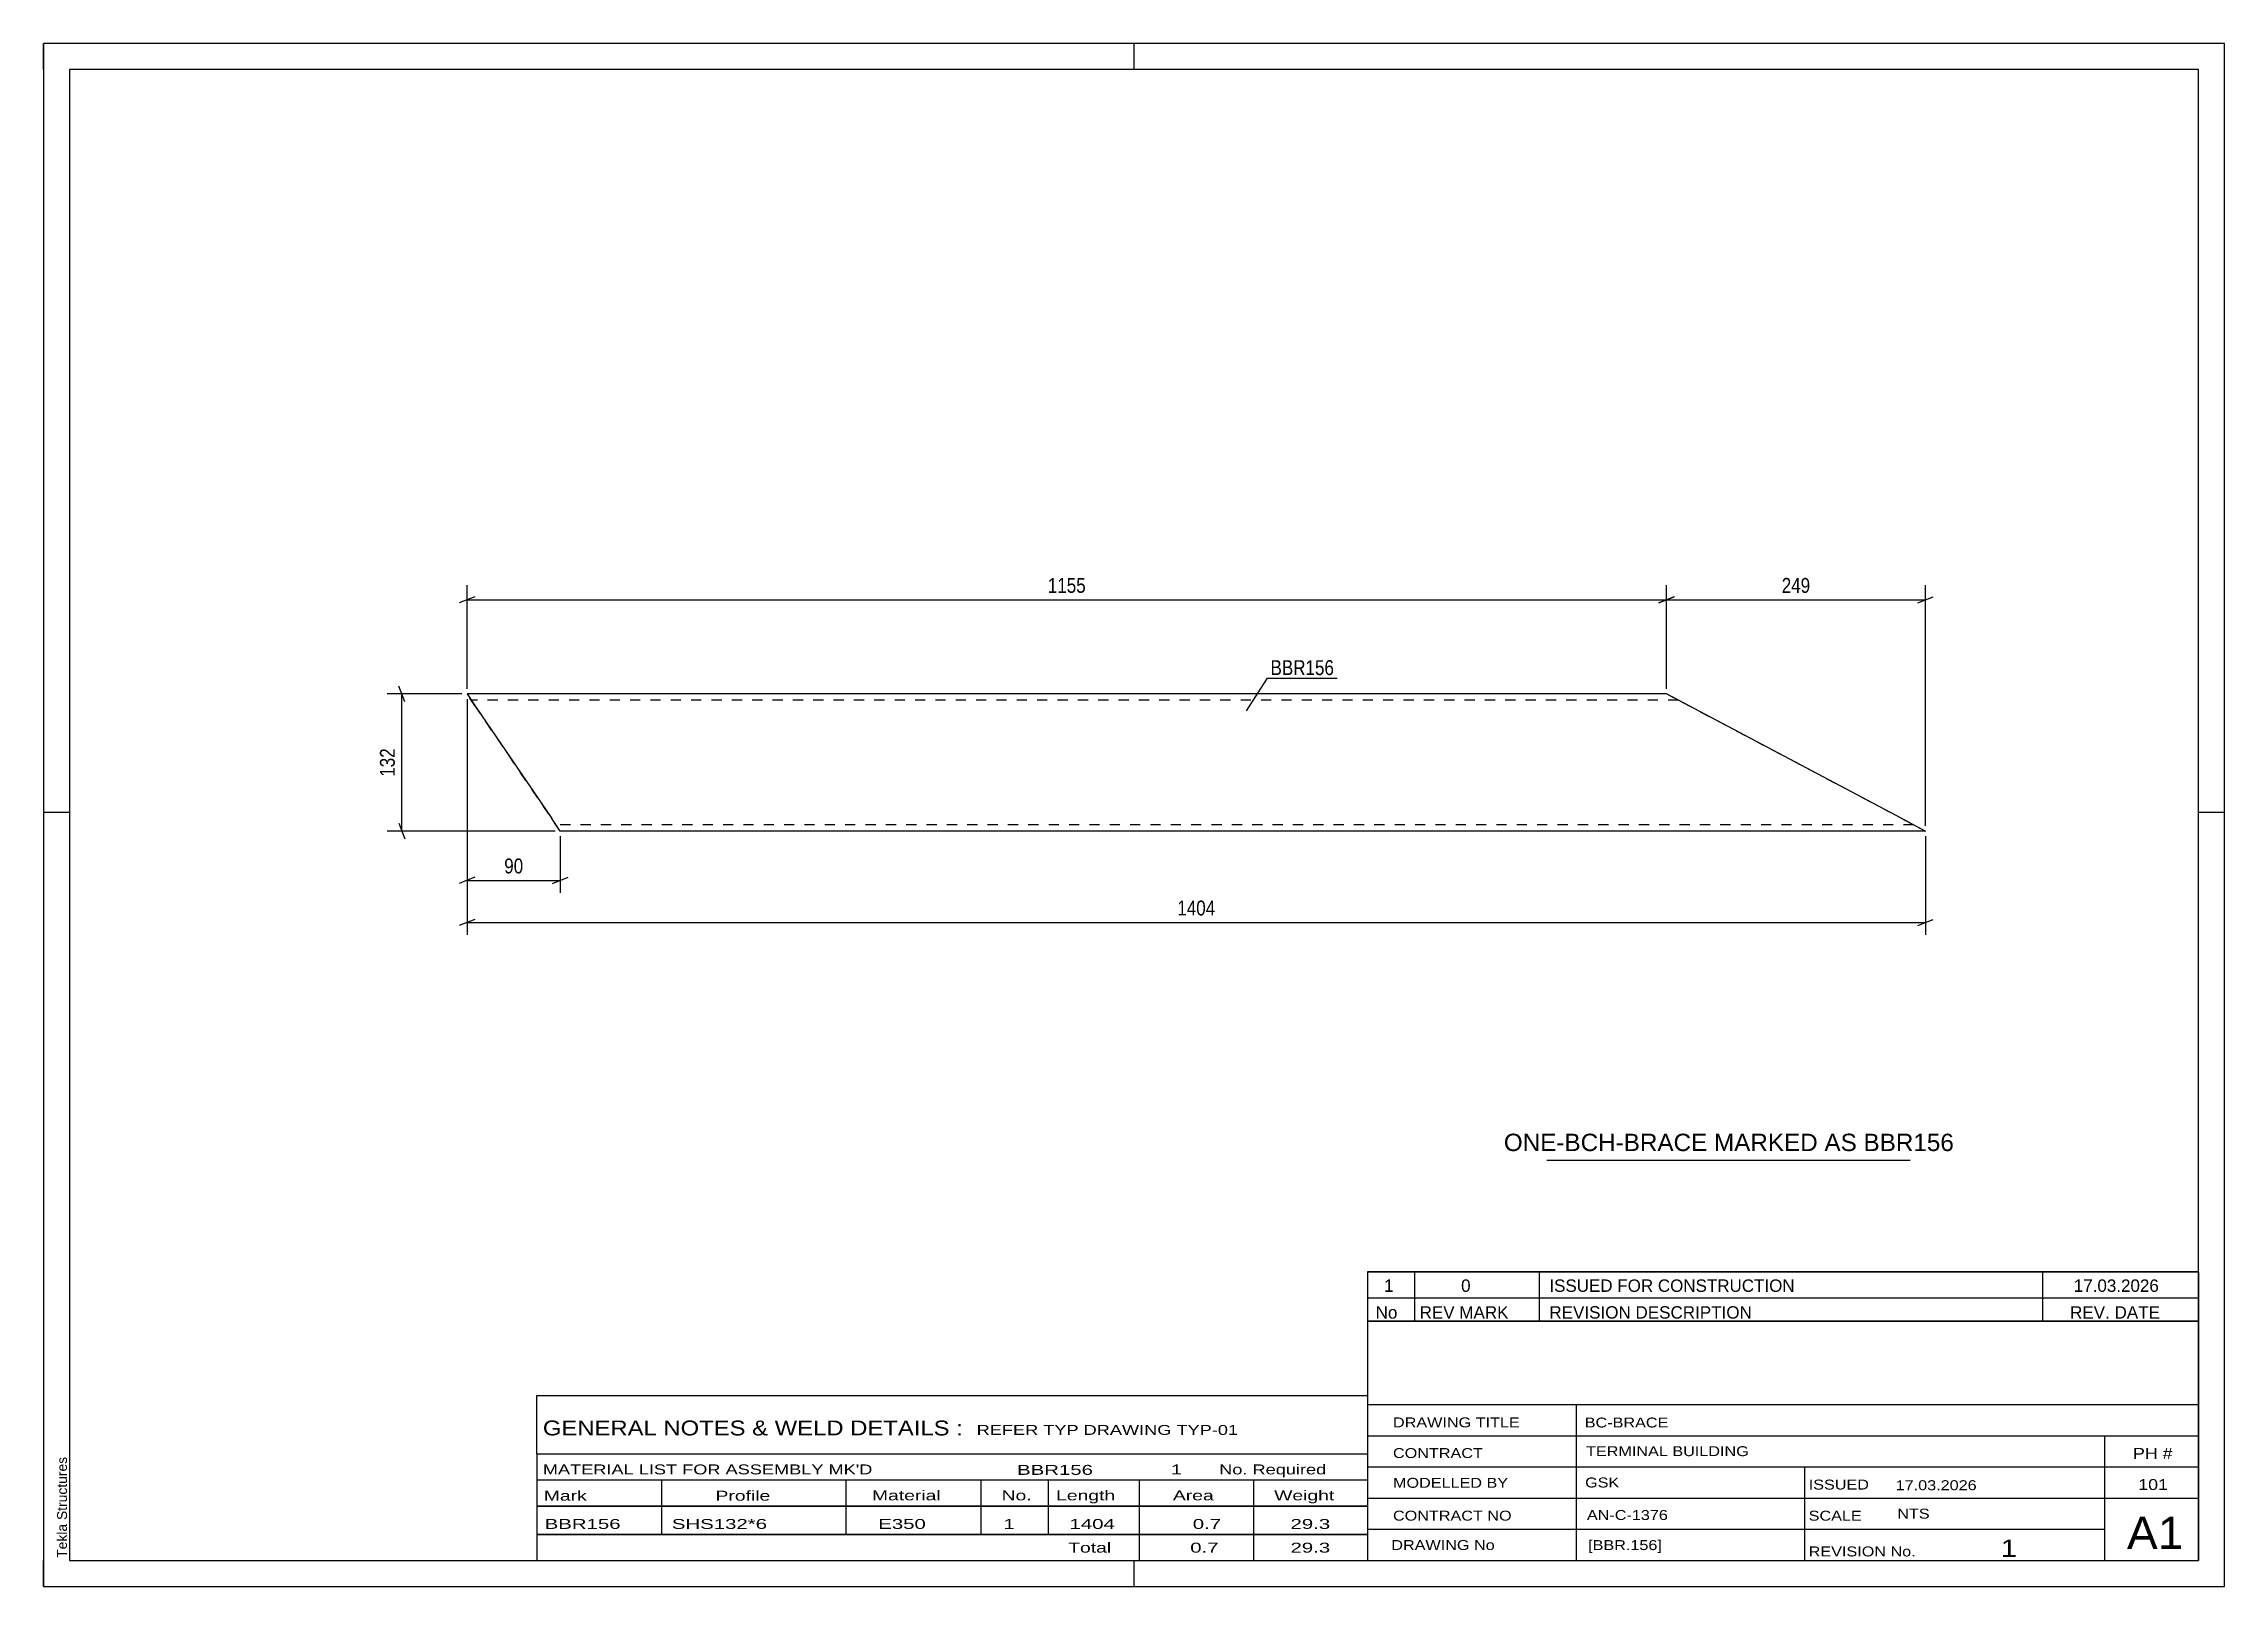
# Model space of a CAD drawing. Header units: millimetres. Extents: x 0 to 420, y 0 to 297.
import ezdxf

# ---------------------------------------------------------------- set-up
doc = ezdxf.new("R2010")
doc.units = ezdxf.units.MM
doc.linetypes.add('DXK_LINE_DOT2', pattern=[3.9198, 1.9599, -1.9599])
doc.styles.add('Arial', font='ARIAL.TTF', dxfattribs={"height": 0.2})
doc.styles.add('Arial Narrow', font='ARIALN.TTF', dxfattribs={"height": 0.2})

# ---------------------------------------------------------------- blocks, each defined once
blk = doc.blocks.new('Unknown-580741255-1161')
at = {"color": 5, "linetype": 'Continuous'}
for p, q in [((420, 297), (0, 297)), ((0, 297), (0, 0)), ((0, 292), (0, 297)), ((210, 292), (210, 297)), ((420, 0), (420, 297)), ((415, 292), (5, 292)), ((5, 292), (5, 5)), ((415, 5), (415, 292)), ((5, 149), (0, 149)), ((420, 149), (415, 149)), ((0, 0), (0, 5)), ((5, 5), (415, 5)), ((210, 0), (210, 5)), ((0, 0), (420, 0))]:
    blk.add_line(p, q, dxfattribs=at)
at = {"color": 174, "linetype": 'Continuous', "style": 'Arial'}
blk.add_text('Tekla Structures', height=1.9102, rotation=90, dxfattribs=at).set_placement((4.5, 5.5))
blk = doc.blocks.new('Part-580741255-1270 - 1252')
at = {"color": 2, "linetype": 'Continuous'}
for p, q in [((81.56, 171.8), (81.56, 171.8)), ((312.56, 171.8), (81.56, 171.8)), ((81.56, 171.8), (83.2, 169.4)), ((83.2, 169.4), (97.88, 147.8)), ((312.56, 171.8), (312.56, 171.8)), ((357.9, 147.8), (312.56, 171.8)), ((98.51, 146.89), (97.88, 147.8)), ((357.9, 147.8), (362.43, 145.4)), ((99.51, 145.4), (98.51, 146.89)), ((99.51, 145.4), (99.51, 145.4)), ((362.43, 145.4), (99.51, 145.4)), ((362.43, 145.4), (362.43, 145.4))]:
    blk.add_line(p, q, dxfattribs=at)
at = {"color": 7, "linetype": 'DXK_LINE_DOT2'}
for p, q in [((81.56, 171.8), (81.56, 171.8)), ((83.2, 169.4), (81.56, 171.8)), ((314.82, 170.6), (82.38, 170.6)), ((99.51, 145.4), (82.38, 170.6)), ((82.44, 170.51), (82.38, 170.6)), ((82.57, 170.32), (82.44, 170.51)), ((82.62, 170.25), (82.57, 170.32)), ((362.43, 145.4), (312.56, 171.8)), ((314.82, 170.6), (314.82, 170.6)), ((358.77, 147.35), (359.5, 146.96)), ((98.7, 146.6), (98.64, 146.7)), ((360.16, 146.6), (98.7, 146.6)), ((99.51, 145.4), (99.51, 145.4)), ((359.5, 146.96), (359.63, 146.89)), ((359.63, 146.89), (359.99, 146.7)), ((359.99, 146.7), (360.16, 146.6)), ((360.16, 146.6), (360.16, 146.6))]:
    blk.add_line(p, q, dxfattribs=at)
blk = doc.blocks.new('StraightDimension-580741255-1405 - 1252')
at = {"color": 7, "linetype": 'Continuous'}
for p, q in [((83.06, 190.52), (80.06, 189.32)), ((81.56, 172.8), (81.56, 192.77)), ((81.56, 189.92), (312.56, 189.92)), ((311.06, 189.32), (314.06, 190.52)), ((312.56, 172.8), (312.56, 192.77))]:
    blk.add_line(p, q, dxfattribs=at)
at = {"color": 0}
blk.add_wipeout([(201.32, 190.67), (201.32, 194.87), (192.8, 194.87), (192.8, 190.67)], dxfattribs=at)
at = {"color": 3, "style": 'Arial Narrow'}
blk.add_text('1155', height=2.863, dxfattribs=at).set_placement((193.4, 191.27))
blk = doc.blocks.new('StraightDimension-580741255-1359 - 1252')
at = {"color": 7, "linetype": 'Continuous'}
for p, q in [((81.56, 170.8), (81.56, 125.41)), ((362.43, 144.4), (362.43, 125.41)), ((83.06, 128.41), (80.06, 127.21)), ((81.56, 127.81), (362.43, 127.81)), ((360.93, 127.21), (363.93, 128.41))]:
    blk.add_line(p, q, dxfattribs=at)
at = {"color": 0}
blk.add_wipeout([(226.25, 128.56), (226.25, 132.76), (217.74, 132.76), (217.74, 128.56)], dxfattribs=at)
at = {"color": 3, "style": 'Arial Narrow'}
blk.add_text('1404', height=2.863, dxfattribs=at).set_placement((218.34, 129.16))
blk = doc.blocks.new('StraightDimension-580741255-1388 - 1252')
at = {"color": 7, "linetype": 'Continuous'}
for p, q in [((81.56, 170.8), (81.56, 133.51)), ((99.51, 144.4), (99.51, 133.51)), ((83.06, 136.51), (80.06, 135.31)), ((81.56, 135.91), (99.51, 135.91)), ((98.01, 135.31), (101.01, 136.51))]:
    blk.add_line(p, q, dxfattribs=at)
at = {"color": 0}
blk.add_wipeout([(92.97, 136.66), (92.97, 140.86), (88.11, 140.86), (88.11, 136.66)], dxfattribs=at)
at = {"color": 3, "style": 'Arial Narrow'}
blk.add_text('90', height=2.863, dxfattribs=at).set_placement((88.71, 137.26))
blk = doc.blocks.new('StraightDimension-580741255-1404 - 1252')
at = {"color": 7, "linetype": 'Continuous'}
for p, q in [((314.06, 190.52), (311.06, 189.32)), ((312.56, 172.8), (312.56, 192.77)), ((312.56, 189.92), (362.43, 189.92)), ((360.93, 189.32), (363.93, 190.52)), ((362.43, 146.4), (362.43, 192.77))]:
    blk.add_line(p, q, dxfattribs=at)
at = {"color": 0}
blk.add_wipeout([(340.84, 190.67), (340.84, 194.87), (334.15, 194.87), (334.15, 190.67)], dxfattribs=at)
at = {"color": 3, "style": 'Arial Narrow'}
blk.add_text('249', height=2.863, dxfattribs=at).set_placement((334.75, 191.27))
blk = doc.blocks.new('StraightDimension-580741255-1433 - 1252')
at = {"color": 7, "linetype": 'Continuous'}
for p, q in [((69.59, 170.3), (68.39, 173.3)), ((80.56, 171.8), (66.14, 171.8)), ((68.99, 145.4), (68.99, 171.8)), ((98.51, 145.4), (66.14, 145.4)), ((68.39, 146.9), (69.59, 143.9))]:
    blk.add_line(p, q, dxfattribs=at)
at = {"color": 0}
blk.add_wipeout([(68.24, 161.95), (64.04, 161.95), (64.04, 155.26), (68.24, 155.26)], dxfattribs=at)
at = {"color": 3, "style": 'Arial Narrow'}
blk.add_text('132', height=2.863, rotation=90.0002, dxfattribs=at).set_placement((67.64, 155.86))
blk = doc.blocks.new('Unknown-580741255-1615')
at = {"color": 7, "linetype": 'Continuous'}
for p, q in [((255, 60.55), (415, 60.55)), ((415, 60.55), (255, 60.55)), ((255, 60.55), (255, 55.55)), ((264, 60.55), (264, 55.55)), ((288, 60.55), (288, 55.55)), ((385, 60.55), (385, 55.55)), ((415, 60.55), (415, 55.55)), ((255, 55.55), (415, 55.55)), ((255, 55.55), (255, 51.05)), ((255, 55.55), (415, 55.55)), ((264, 55.55), (264, 51.05)), ((288, 55.55), (288, 51.05)), ((385, 55.55), (385, 51.05)), ((415, 55.55), (415, 51.05)), ((415, 51.05), (255, 51.05))]:
    blk.add_line(p, q, dxfattribs=at)
at = {"color": 7, "linetype": 'Continuous', "style": 'Arial Narrow'}
for s, height, width, p in [('1', 2.39, 1.196471, (258.16, 56.7)), ('0', 2.39, 1.196471, (273, 56.7)), ('ISSUED FOR CONSTRUCTION', 2.3861, 1.196471, (290, 56.7)), ('17.03.2026', 2.386, 1.196471, (391, 56.7)), ('No', 2.386, 1.2, (256.54, 51.55)), ('REV MARK', 2.386, 1.2, (265, 51.55)), ('REVISION DESCRIPTION', 2.3861, 1.2, (290, 51.55)), ('REV. DATE', 2.386, 1.2, (390.28, 51.55))]:
    blk.add_text(s, height=height, dxfattribs=dict(at, width=width)).set_placement(p)
blk = doc.blocks.new('Unknown-580741255-1614')
at = {"color": 7, "linetype": 'Continuous'}
for p, q in [((255, 51.05), (255, 5)), ((255, 51.05), (415, 51.05)), ((415, 51), (415, 5)), ((255, 35), (415, 35)), ((295.14, 35), (295.14, 5)), ((255, 29), (415, 29)), ((397, 5.05), (397, 29.05)), ((255, 23), (415, 23)), ((339.14, 23), (339.14, 5)), ((255, 17), (415, 17)), ((255, 11), (397, 11)), ((255, 5), (415, 5))]:
    blk.add_line(p, q, dxfattribs=at)
at = {"color": 7, "style": 'Arial Narrow'}
for s, height, width, p in [('DRAWING TITLE', 1.9089, 1.425378, (259.88, 30.61)), ('BC-BRACE', 1.909, 1.425378, (296.81, 30.59)), ('CONTRACT', 1.909, 1.425378, (259.88, 24.71)), ('TERMINAL BUILDING', 1.9089, 1.425378, (297.06, 25.07)), ('MODELLED BY', 1.9089, 1.425378, (259.88, 18.98)), ('GSK', 1.909, 1.425378, (296.88, 19.04)), ('ISSUED', 1.909, 1.425378, (339.94, 18.64)), ('17.03.2026', 1.909, 1.425378, (356.69, 18.52)), ('CONTRACT NO', 1.9089, 1.425378, (259.88, 12.66)), ('AN-C-1376', 1.909, 1.425378, (297.23, 12.78)), ('SCALE', 1.909, 1.425378, (339.94, 12.65)), ('A1', 6.204, 1.25, (401.24, 7.2)), ('DRAWING No', 1.909, 1.425378, (259.56, 7)), ('[BBR.156]', 1.909, 1.425378, (297.46, 6.99)), ('1', 3.34, 1.5, (376.91, 5.68)), ('REVISION No.', 1.9089, 1.425378, (339.94, 5.77))]:
    blk.add_text(s, height=height, dxfattribs=dict(at, width=width)).set_placement(p)
at = {"color": 7, "linetype": 'Continuous', "style": 'Arial Narrow'}
for s, height, width, p in [('PH #', 2.1, 1.42538, (402.4, 24.55)), ('101', 2.1, 1.42538, (403.41, 18.55)), ('NTS', 1.909, 1.425378, (357, 13.05))]:
    blk.add_text(s, height=height, dxfattribs=dict(at, width=width)).set_placement(p)
blk = doc.blocks.new('Unknown-580741255-1616')
at = {"color": 7, "linetype": 'Continuous'}
for p, q in [((95, 36.75), (255, 36.75)), ((95, 25.5), (95, 36.75)), ((255, 36.75), (255, 25.5)), ((95, 25.5), (255, 25.5)), ((95, 25.5), (95, 20.5)), ((255, 25.5), (255, 20.5)), ((95, 20.5), (255, 20.5)), ((95, 20.5), (95, 15.5)), ((119, 20.5), (119, 15.5)), ((154.5, 20.5), (154.5, 15.5)), ((180.5, 20.5), (180.5, 15.5)), ((193.5, 20.5), (193.5, 15.5)), ((211, 20.5), (211, 15.5)), ((233, 20.5), (233, 15.5)), ((255, 20.5), (255, 15.5)), ((95, 15.5), (255, 15.5)), ((95, 15.45), (95, 10.05)), ((95, 15.45), (255, 15.45)), ((119, 15.5), (119, 10)), ((154.5, 15.5), (154.5, 10)), ((180.5, 15.5), (180.5, 10)), ((193.5, 15.5), (193.5, 10)), ((211, 15.5), (211, 10)), ((233, 15.5), (233, 10)), ((255, 15.45), (255, 10.05)), ((95, 10.05), (255, 10.05)), ((95, 10), (255, 10)), ((95, 10), (95, 5)), ((211, 10), (211, 5)), ((233, 10), (233, 5)), ((255, 10), (255, 5)), ((95, 5), (255, 5))]:
    blk.add_line(p, q, dxfattribs=at)
at = {"color": 7, "style": 'Arial Narrow'}
for s, height, width, p in [('GENERAL NOTES & WELD DETAILS :', 2.8633, 1.4, (96.15, 29.06)), ('REFER TYP DRAWING TYP-01', 1.9089, 1.6, (179.7, 29.16)), ("MATERIAL LIST FOR ASSEMBLY MK'D", 1.9089, 1.6, (96.15, 21.56)), ('BBR156', 1.909, 1.794707, (187.48, 21.47)), ('1', 1.91, 1.794707, (217.08, 21.56)), ('No. Required', 1.9089, 1.6, (226.41, 21.56)), ('Mark', 1.909, 1.7, (96.34, 16.5)), ('Profile', 1.909, 1.7, (129.41, 16.5)), ('Material', 1.909, 1.7, (159.54, 16.56)), ('No.', 1.909, 1.7, (184.5, 16.56)), ('Length', 1.909, 1.7, (195, 16.56)), ('Area', 1.909, 1.7, (217.5, 16.56)), ('Weight', 1.909, 1.7, (237, 16.56))]:
    blk.add_text(s, height=height, dxfattribs=dict(at, width=width)).set_placement(p)
at = {"color": 7, "linetype": 'Continuous', "style": 'Arial Narrow'}
for s, height, width, p in [('BBR156', 1.909, 1.794707, (96.5, 11.06)), ('SHS132*6', 1.909, 1.794707, (121, 11.06)), ('E350', 1.909, 1.794707, (160.74, 11.06)), ('1', 1.91, 1.794707, (184.86, 11.06)), ('1404', 1.909, 1.794707, (197.58, 11.06)), ('0.7', 1.909, 1.794707, (221.32, 11.06)), ('29.3', 1.909, 1.794707, (240.14, 11.06)), ('Total', 1.909, 1.7, (197.33, 6.5)), ('0.7', 1.909, 1.794707, (220.83, 6.5)), ('29.3', 1.909, 1.794707, (240.14, 6.5))]:
    blk.add_text(s, height=height, dxfattribs=dict(at, width=width)).set_placement(p)
blk = doc.blocks.new('Unknown-580741255-1617')
at = {"color": 7, "linetype": 'Continuous'}
blk.add_line((289.5, 82.05), (359.5, 82.05), dxfattribs=at)
at = {"color": 7, "style": 'Arial'}
blk.add_text('ONE-BCH-BRACE MARKED AS BBR156', height=3.3428, dxfattribs=at).set_placement((281.23, 83.8))
blk = doc.blocks.new('Mark-580741255-1265 - 1252')
at = {"color": 0}
blk.add_wipeout([(248.53, 175.44), (248.53, 178.44), (236.29, 178.44), (236.29, 175.44)], dxfattribs=at)
blk.add_wipeout([(248.53, 175.44), (248.53, 178.44), (236.29, 178.44), (236.29, 175.44)], dxfattribs=at)
at = {"color": 30, "linetype": 'Continuous'}
for p, q in [((231.66, 168.57), (235.69, 174.84)), ((235.69, 174.84), (249.13, 174.84))]:
    blk.add_line(p, q, dxfattribs=at)
at = {"color": 3, "style": 'Arial Narrow'}
blk.add_text('BBR156', height=2.863, dxfattribs=at).set_placement((236.29, 175.44))

msp = doc.modelspace()

# ---------------------------------------------------------------- block references
for name in ['Unknown-580741255-1161', 'Part-580741255-1270 - 1252', 'Unknown-580741255-1617', 'Unknown-580741255-1615', 'Unknown-580741255-1614', 'Unknown-580741255-1616']:
    msp.add_blockref(name, (0, 0))

# ---------------------------------------------------------------- next in the draw order: block references
msp.add_blockref('StraightDimension-580741255-1405 - 1252', (0, 0))

# ---------------------------------------------------------------- next in the draw order: block references
msp.add_blockref('StraightDimension-580741255-1359 - 1252', (0, 0))

# ---------------------------------------------------------------- next in the draw order: block references
for name in ['StraightDimension-580741255-1404 - 1252', 'Mark-580741255-1265 - 1252', 'StraightDimension-580741255-1388 - 1252']:
    msp.add_blockref(name, (0, 0))

# ---------------------------------------------------------------- next in the draw order: block references
msp.add_blockref('StraightDimension-580741255-1433 - 1252', (0, 0))

doc.saveas('drawing.dxf')
